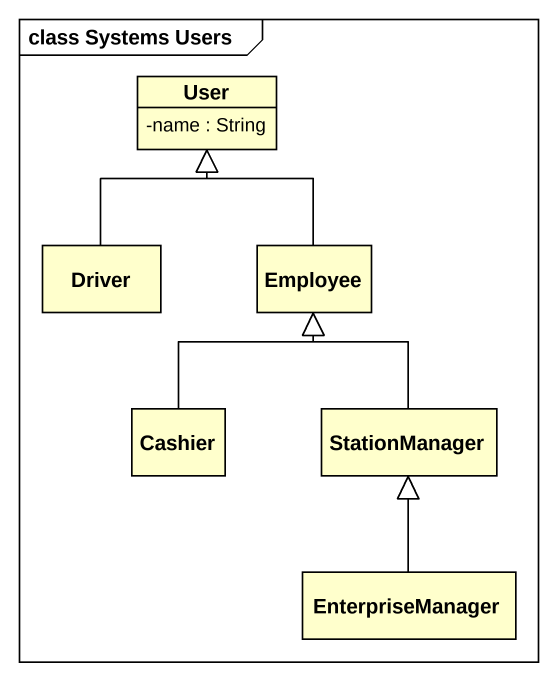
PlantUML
@startuml
mainframe class Systems Users
hide circle
hide empty members
skinparam classAttributeIconSize 0
class User {
  -name : String
}
class Driver
class Employee
class Cashier
class StationManager
class EnterpriseManager
Driver -up-|> User
Employee -up-|> User
Cashier -up-|> Employee
StationManager -up-|> Employee
EnterpriseManager -up-|> StationManager
@enduml
